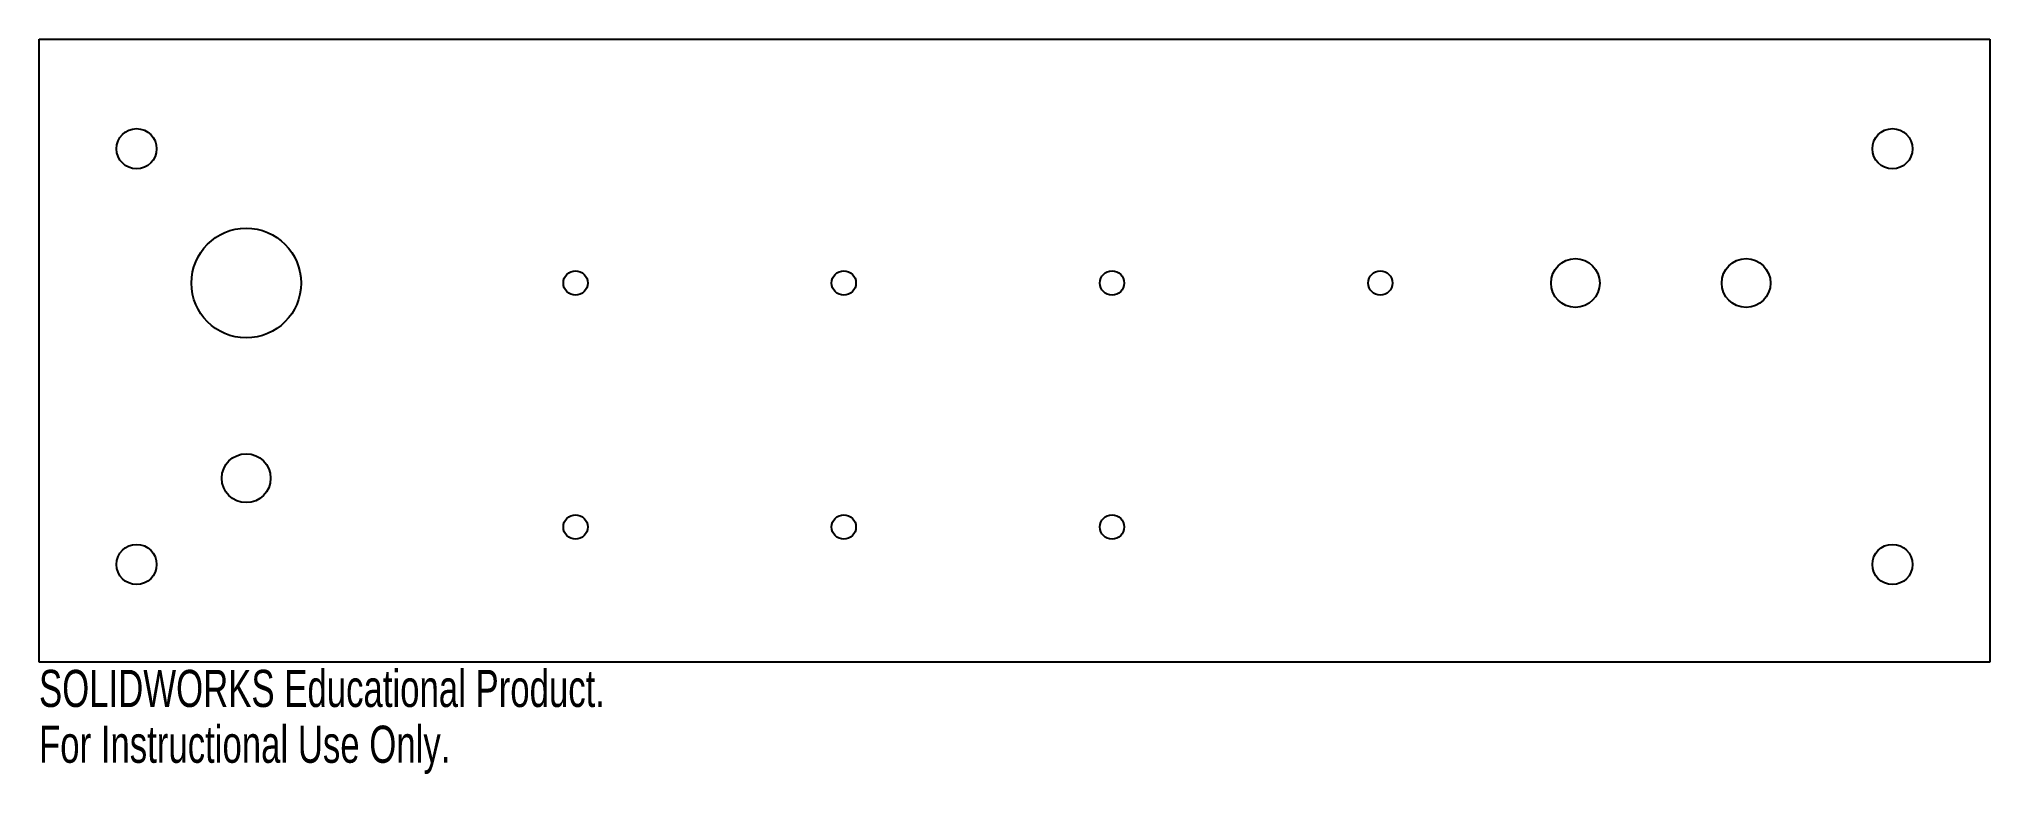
# Model space of a CAD drawing. Header units: inches. Extents: x -5 to 5, y -2.2 to 1.6.
import ezdxf

# ---------------------------------------------------------------- set-up
doc = ezdxf.new("R2010")
doc.units = ezdxf.units.IN
doc.header["$MEASUREMENT"] = 0
doc.styles.add('SLDTEXTSTYLE0', font='TXT', dxfattribs={"width": 0.7})

msp = doc.modelspace()

# ---------------------------------------------------------------- linework, layer by layer
at = {"color": 7, "linetype": 'Continuous', "lineweight": 25}
for p, q in [((-5, 1.596), (5, 1.596)), ((-5, -1.596), (-5, 1.596)), ((5, 1.596), (5, -1.596)), ((5, -1.596), (-5, -1.596))]:
    msp.add_line(p, q, dxfattribs=at)
for centre, radius in [((-4.5, 1.034), 0.103), ((4.5, 1.034), 0.103), ((-3.938, 0.346), 0.281), ((-2.25, 0.346), 0.0625), ((-0.875, 0.346), 0.0625), ((0.5, 0.346), 0.0625), ((1.875, 0.346), 0.0625), ((2.875, 0.346), 0.125), ((3.75, 0.346), 0.125), ((-3.938, -0.654), 0.125), ((-2.25, -0.904), 0.0625), ((-0.875, -0.904), 0.0625), ((0.5, -0.904), 0.0625), ((-4.5, -1.096), 0.103), ((4.5, -1.096), 0.103)]:
    msp.add_circle(centre, radius, dxfattribs=at)

# ---------------------------------------------------------------- texts
at = {"color": 7, "linetype": 'Continuous', "char_height": 0.1903, "attachment_point": 1, "style": 'SLDTEXTSTYLE0'}
for s, insert in [('SOLIDWORKS Educational Product.', (-5, -1.636)), ('For Instructional Use Only.', (-5, -1.922))]:
    msp.add_mtext(s, dxfattribs=dict(at, insert=insert))

doc.saveas('drawing.dxf')
